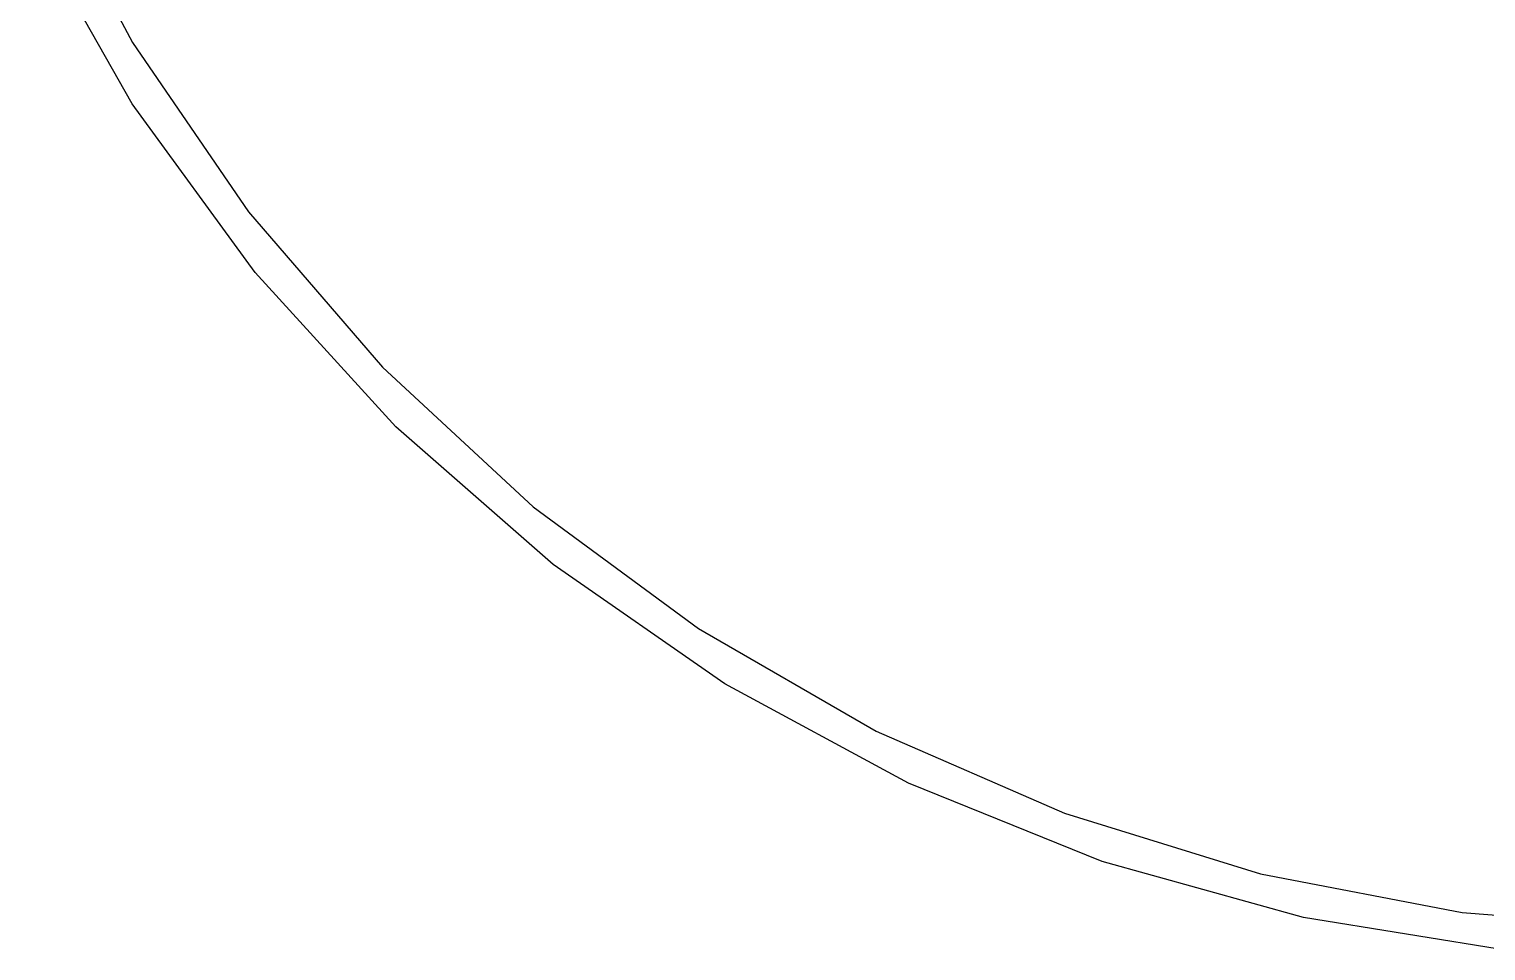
# Model space of a CAD drawing. Extents: x 106.7 to 203.6, y -115.7 to -57.1.
# Drawn here: x 111.71 to 121.69, y -101.65 to -95.33 of the extents above; entities that cross this region are included whole.
import ezdxf

# ---------------------------------------------------------------- set-up
doc = ezdxf.new("R2010")
doc.units = 0
doc.header["$MEASUREMENT"] = 0
doc.layers.add('BLACK', color=7, linetype='CONTINUOUS')

msp = doc.modelspace()

# ---------------------------------------------------------------- linework, layer by layer
at = {"layer": 'BLACK', "linetype": 'CONTINUOUS'}
for p, q in [((111.753, -94.1844), (112.414, -95.4263)), ((112.413, -95.8456), (111.706, -94.6009)), ((112.414, -95.4263), (113.208, -96.5869)), ((113.254, -97.0036), (112.413, -95.8456)), ((113.208, -96.5869), (114.127, -97.6516)), ((114.219, -98.0607), (113.254, -97.0036)), ((114.127, -97.6516), (115.159, -98.6072)), ((115.296, -99.0036), (114.219, -98.0607)), ((115.159, -98.6072), (116.292, -99.4419)), ((116.472, -99.8205), (115.296, -99.0036)), ((116.292, -99.4419), (117.51, -100.145)), ((117.731, -100.501), (116.472, -99.8205)), ((117.51, -100.145), (118.799, -100.708)), ((119.058, -101.038), (117.731, -100.501)), ((118.799, -100.708), (120.142, -101.124)), ((120.437, -101.423), (119.058, -101.038)), ((120.142, -101.124), (121.524, -101.388)), ((121.524, -101.388), (122.926, -101.496)), ((121.85, -101.651), (120.437, -101.423))]:
    msp.add_line(p, q, dxfattribs=at)

doc.saveas('drawing.dxf')
